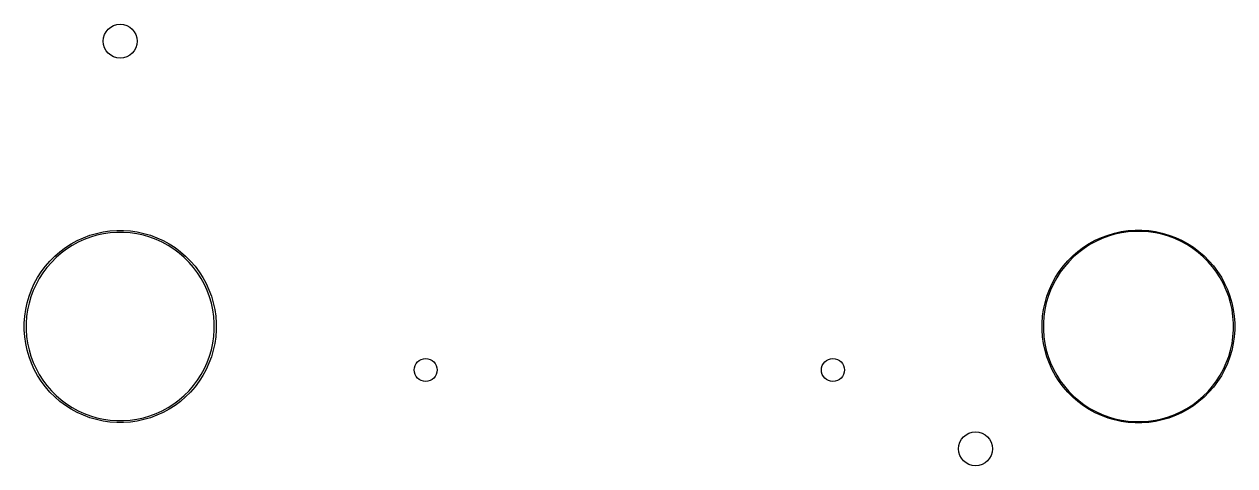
# Model space of a CAD drawing. Header units: inches. Extents: x 0.98 to 7.44, y -5.29 to -1.05.
# Drawn here: x 3.934 to 7.445, y -5.285 to -4.006 of the extents above; entities that cross this region are included whole.
import ezdxf

# ---------------------------------------------------------------- set-up
doc = ezdxf.new("R2010")
doc.units = ezdxf.units.IN
doc.header["$MEASUREMENT"] = 0
doc.layers.add('BLACK', color=250, linetype='CONTINUOUS')

msp = doc.modelspace()

# ---------------------------------------------------------------- linework, layer by layer
at = {"layer": 'BLACK', "linetype": 'CONTINUOUS'}
for p, q in [((4.0705, -4.6423), (4.0879, -4.6328)), ((4.0879, -4.6328), (4.106, -4.6245)), ((4.1082, -4.6298), (4.0905, -4.6379)), ((4.106, -4.6245), (4.1246, -4.6176)), ((4.1264, -4.623), (4.1082, -4.6298)), ((4.1246, -4.6176), (4.1437, -4.612)), ((4.1451, -4.6176), (4.1264, -4.623)), ((4.1437, -4.612), (4.1631, -4.6078)), ((4.1642, -4.6134), (4.1451, -4.6176)), ((4.1631, -4.6078), (4.1828, -4.6049)), ((4.1834, -4.6106), (4.1642, -4.6134)), ((4.1828, -4.6049), (4.2027, -4.6035)), ((4.2029, -4.6093), (4.1834, -4.6106)), ((4.2027, -4.6035), (4.2225, -4.6035)), ((4.2223, -4.6093), (4.2029, -4.6093)), ((4.2418, -4.6106), (4.2223, -4.6093)), ((4.2225, -4.6035), (4.2424, -4.6049)), ((4.261, -4.6134), (4.2418, -4.6106)), ((4.2424, -4.6049), (4.2621, -4.6078)), ((4.2801, -4.6176), (4.261, -4.6134)), ((4.2621, -4.6078), (4.2815, -4.612)), ((4.2988, -4.623), (4.2801, -4.6176)), ((4.2815, -4.612), (4.3006, -4.6176)), ((4.317, -4.6298), (4.2988, -4.623)), ((4.3006, -4.6176), (4.3192, -4.6245)), ((4.3347, -4.6379), (4.317, -4.6298)), ((4.3192, -4.6245), (4.3373, -4.6328)), ((4.3373, -4.6328), (4.3547, -4.6423)), ((7.0227, -4.6415), (7.0402, -4.6319)), ((7.0402, -4.6319), (7.0584, -4.6236)), ((7.0598, -4.6271), (7.0419, -4.6353)), ((7.0584, -4.6236), (7.0771, -4.6167)), ((7.0783, -4.6202), (7.0598, -4.6271)), ((7.0771, -4.6167), (7.0962, -4.611)), ((7.0972, -4.6147), (7.0783, -4.6202)), ((7.0962, -4.611), (7.1157, -4.6068)), ((7.1164, -4.6105), (7.0972, -4.6147)), ((7.1157, -4.6068), (7.1355, -4.604)), ((7.1359, -4.6077), (7.1164, -4.6105)), ((7.1355, -4.604), (7.1554, -4.6025)), ((7.1555, -4.6063), (7.1359, -4.6077)), ((7.1554, -4.6025), (7.1753, -4.6025)), ((7.1752, -4.6063), (7.1555, -4.6063)), ((7.1948, -4.6077), (7.1752, -4.6063)), ((7.1753, -4.6025), (7.1952, -4.604)), ((7.2143, -4.6105), (7.1948, -4.6077)), ((7.1952, -4.604), (7.215, -4.6068)), ((7.2336, -4.6147), (7.2143, -4.6105)), ((7.215, -4.6068), (7.2345, -4.611)), ((7.2524, -4.6202), (7.2336, -4.6147)), ((7.2345, -4.611), (7.2536, -4.6167)), ((7.2709, -4.6271), (7.2524, -4.6202)), ((7.2536, -4.6167), (7.2723, -4.6236)), ((7.2888, -4.6353), (7.2709, -4.6271)), ((7.2723, -4.6236), (7.2905, -4.6319)), ((7.2905, -4.6319), (7.308, -4.6415)), ((4.0228, -4.678), (4.0378, -4.665)), ((4.0378, -4.665), (4.0537, -4.6531)), ((4.057, -4.6578), (4.0414, -4.6695)), ((4.0537, -4.6531), (4.0705, -4.6423)), ((4.0734, -4.6473), (4.057, -4.6578)), ((4.0905, -4.6379), (4.0734, -4.6473)), ((4.3518, -4.6473), (4.3347, -4.6379)), ((4.3682, -4.6578), (4.3518, -4.6473)), ((4.3547, -4.6423), (4.3715, -4.6531)), ((4.3838, -4.6695), (4.3682, -4.6578)), ((4.3715, -4.6531), (4.3874, -4.665)), ((4.3874, -4.665), (4.4024, -4.678)), ((6.9749, -4.6773), (6.99, -4.6642)), ((6.9923, -4.6672), (6.9774, -4.6801)), ((6.99, -4.6642), (7.0059, -4.6523)), ((7.0081, -4.6554), (6.9923, -4.6672)), ((7.0059, -4.6523), (7.0227, -4.6415)), ((7.0246, -4.6447), (7.0081, -4.6554)), ((7.0419, -4.6353), (7.0246, -4.6447)), ((7.3061, -4.6447), (7.2888, -4.6353)), ((7.3226, -4.6554), (7.3061, -4.6447)), ((7.308, -4.6415), (7.3248, -4.6523)), ((7.3384, -4.6672), (7.3226, -4.6554)), ((7.3248, -4.6523), (7.3407, -4.6642)), ((7.3533, -4.6801), (7.3384, -4.6672)), ((7.3407, -4.6642), (7.3558, -4.6773)), ((3.9957, -4.7071), (4.0087, -4.6921)), ((4.0129, -4.696), (4.0002, -4.7107)), ((4.0087, -4.6921), (4.0228, -4.678)), ((4.0267, -4.6822), (4.0129, -4.696)), ((4.0414, -4.6695), (4.0267, -4.6822)), ((4.3985, -4.6822), (4.3838, -4.6695)), ((4.4123, -4.696), (4.3985, -4.6822)), ((4.4024, -4.678), (4.4165, -4.6921)), ((4.425, -4.7107), (4.4123, -4.696)), ((4.4165, -4.6921), (4.4295, -4.7071)), ((6.9477, -4.7065), (6.9608, -4.6914)), ((6.9635, -4.694), (6.9506, -4.7089)), ((6.9608, -4.6914), (6.9749, -4.6773)), ((6.9774, -4.6801), (6.9635, -4.694)), ((7.3672, -4.694), (7.3533, -4.6801)), ((7.3558, -4.6773), (7.3699, -4.6914)), ((7.3801, -4.7089), (7.3672, -4.694)), ((7.3699, -4.6914), (7.383, -4.7065)), ((3.973, -4.7398), (3.9838, -4.723)), ((3.9885, -4.7263), (3.978, -4.7427)), ((3.9838, -4.723), (3.9957, -4.7071)), ((4.0002, -4.7107), (3.9885, -4.7263)), ((4.4367, -4.7263), (4.425, -4.7107)), ((4.4295, -4.7071), (4.4414, -4.723)), ((4.4472, -4.7427), (4.4367, -4.7263)), ((4.4414, -4.723), (4.4521, -4.7398)), ((6.925, -4.7393), (6.9357, -4.7225)), ((6.9388, -4.7246), (6.9282, -4.7412)), ((6.9357, -4.7225), (6.9477, -4.7065)), ((6.9506, -4.7089), (6.9388, -4.7246)), ((7.3919, -4.7246), (7.3801, -4.7089)), ((7.383, -4.7065), (7.395, -4.7225)), ((7.4025, -4.7412), (7.3919, -4.7246)), ((7.395, -4.7225), (7.4058, -4.7393)), ((3.9553, -4.7753), (3.9635, -4.7572)), ((3.9686, -4.7598), (3.9606, -4.7775)), ((3.9635, -4.7572), (3.973, -4.7398)), ((3.978, -4.7427), (3.9686, -4.7598)), ((4.4566, -4.7598), (4.4472, -4.7427)), ((4.4521, -4.7398), (4.4617, -4.7572)), ((4.4646, -4.7775), (4.4566, -4.7598)), ((4.4617, -4.7572), (4.4699, -4.7753)), ((6.9071, -4.7749), (6.9154, -4.7568)), ((6.9188, -4.7585), (6.9106, -4.7764)), ((6.9154, -4.7568), (6.925, -4.7393)), ((6.9282, -4.7412), (6.9188, -4.7585)), ((7.412, -4.7585), (7.4025, -4.7412)), ((7.4058, -4.7393), (7.4153, -4.7568)), ((7.4201, -4.7764), (7.412, -4.7585)), ((7.4153, -4.7568), (7.4236, -4.7749)), ((3.9427, -4.813), (3.9483, -4.7939)), ((3.9483, -4.7939), (3.9553, -4.7753)), ((3.9537, -4.7957), (3.9483, -4.8144)), ((3.9606, -4.7775), (3.9537, -4.7957)), ((4.4714, -4.7957), (4.4646, -4.7775)), ((4.4699, -4.7753), (4.4769, -4.7939)), ((4.4769, -4.8144), (4.4714, -4.7957)), ((4.4769, -4.7939), (4.4825, -4.813)), ((6.8945, -4.8128), (6.9001, -4.7936)), ((6.9037, -4.7948), (6.8982, -4.8137)), ((6.9001, -4.7936), (6.9071, -4.7749)), ((6.9106, -4.7764), (6.9037, -4.7948)), ((7.427, -4.7948), (7.4201, -4.7764)), ((7.4236, -4.7749), (7.4306, -4.7936)), ((7.4326, -4.8137), (7.427, -4.7948)), ((7.4306, -4.7936), (7.4362, -4.8128)), ((3.9357, -4.8521), (3.9385, -4.8324)), ((3.9385, -4.8324), (3.9427, -4.813)), ((3.9441, -4.8335), (3.9413, -4.8527)), ((3.9483, -4.8144), (3.9441, -4.8335)), ((4.4811, -4.8335), (4.4769, -4.8144)), ((4.4838, -4.8527), (4.4811, -4.8335)), ((4.4825, -4.813), (4.4867, -4.8324)), ((4.4867, -4.8324), (4.4895, -4.8521)), ((6.8874, -4.852), (6.8903, -4.8323)), ((6.8903, -4.8323), (6.8945, -4.8128)), ((6.894, -4.8329), (6.8912, -4.8524)), ((6.8982, -4.8137), (6.894, -4.8329)), ((7.4367, -4.8329), (7.4326, -4.8137)), ((7.4362, -4.8128), (7.4404, -4.8323)), ((7.4395, -4.8524), (7.4367, -4.8329)), ((7.4404, -4.8323), (7.4433, -4.852)), ((3.9342, -4.8719), (3.9357, -4.8521)), ((3.9342, -4.8722), (3.9342, -4.8719)), ((3.9342, -4.8918), (3.9342, -4.8722)), ((3.9413, -4.8527), (3.94, -4.8722)), ((3.94, -4.8722), (3.94, -4.8916)), ((4.4852, -4.8722), (4.4838, -4.8527)), ((4.4852, -4.8916), (4.4852, -4.8722)), ((4.4895, -4.8521), (4.491, -4.8719)), ((4.491, -4.8719), (4.491, -4.8918)), ((6.886, -4.8719), (6.8874, -4.852)), ((6.886, -4.872), (6.886, -4.8719)), ((6.886, -4.8919), (6.886, -4.872)), ((6.8912, -4.8524), (6.8898, -4.872)), ((6.8898, -4.872), (6.8898, -4.8917)), ((7.4409, -4.872), (7.4395, -4.8524)), ((7.4409, -4.8917), (7.4409, -4.872)), ((7.4433, -4.852), (7.4447, -4.8719)), ((7.4447, -4.8719), (7.4447, -4.8919)), ((3.9357, -4.9117), (3.9342, -4.8918)), ((3.9385, -4.9313), (3.9357, -4.9117)), ((3.94, -4.8916), (3.9413, -4.9111)), ((3.9413, -4.9111), (3.9441, -4.9303)), ((4.4811, -4.9303), (4.4838, -4.9111)), ((4.4838, -4.9111), (4.4852, -4.8916)), ((4.4895, -4.9117), (4.4867, -4.9313)), ((4.491, -4.8918), (4.4895, -4.9117)), ((6.8874, -4.9118), (6.886, -4.8919)), ((6.8903, -4.9315), (6.8874, -4.9118)), ((6.8898, -4.8917), (6.8912, -4.9114)), ((6.8912, -4.9114), (6.894, -4.9309)), ((7.4367, -4.9309), (7.4395, -4.9114)), ((7.4395, -4.9114), (7.4409, -4.8917)), ((7.4433, -4.9118), (7.4404, -4.9315)), ((7.4447, -4.8919), (7.4433, -4.9118)), ((3.9427, -4.9508), (3.9385, -4.9313)), ((3.9441, -4.9303), (3.9483, -4.9494)), ((3.9483, -4.9494), (3.9537, -4.968)), ((4.4714, -4.968), (4.4769, -4.9494)), ((4.4769, -4.9494), (4.4811, -4.9303)), ((4.4867, -4.9313), (4.4825, -4.9508)), ((6.8945, -4.951), (6.8903, -4.9315)), ((6.894, -4.9309), (6.8982, -4.9501)), ((7.4326, -4.9501), (7.4367, -4.9309)), ((7.4404, -4.9315), (7.4362, -4.951)), ((3.9483, -4.9699), (3.9427, -4.9508)), ((3.9553, -4.9885), (3.9483, -4.9699)), ((3.9537, -4.968), (3.9606, -4.9863)), ((4.4646, -4.9863), (4.4714, -4.968)), ((4.4769, -4.9699), (4.4699, -4.9885)), ((4.4825, -4.9508), (4.4769, -4.9699)), ((6.9001, -4.9702), (6.8945, -4.951)), ((6.8982, -4.9501), (6.9037, -4.969)), ((6.9071, -4.9889), (6.9001, -4.9702)), ((6.9037, -4.969), (6.9106, -4.9874)), ((7.4201, -4.9874), (7.427, -4.969)), ((7.4306, -4.9702), (7.4236, -4.9889)), ((7.427, -4.969), (7.4326, -4.9501)), ((7.4362, -4.951), (7.4306, -4.9702)), ((3.9635, -5.0066), (3.9553, -4.9885)), ((3.9606, -4.9863), (3.9686, -5.004)), ((3.973, -5.024), (3.9635, -5.0066)), ((3.9686, -5.004), (3.978, -5.0211)), ((4.4472, -5.0211), (4.4566, -5.004)), ((4.4617, -5.0066), (4.4521, -5.024)), ((4.4566, -5.004), (4.4646, -4.9863)), ((4.4699, -4.9885), (4.4617, -5.0066)), ((6.9154, -5.007), (6.9071, -4.9889)), ((6.9106, -4.9874), (6.9188, -5.0053)), ((6.925, -5.0245), (6.9154, -5.007)), ((6.9188, -5.0053), (6.9282, -5.0226)), ((7.4025, -5.0226), (7.412, -5.0053)), ((7.4153, -5.007), (7.4058, -5.0245)), ((7.412, -5.0053), (7.4201, -4.9874)), ((7.4236, -4.9889), (7.4153, -5.007)), ((3.9838, -5.0407), (3.973, -5.024)), ((3.978, -5.0211), (3.9885, -5.0375)), ((3.9957, -5.0567), (3.9838, -5.0407)), ((3.9885, -5.0375), (4.0002, -5.0531)), ((4.0002, -5.0531), (4.0129, -5.0678)), ((4.4123, -5.0678), (4.425, -5.0531)), ((4.425, -5.0531), (4.4367, -5.0375)), ((4.4414, -5.0407), (4.4295, -5.0567)), ((4.4367, -5.0375), (4.4472, -5.0211)), ((4.4521, -5.024), (4.4414, -5.0407)), ((6.9357, -5.0413), (6.925, -5.0245)), ((6.9282, -5.0226), (6.9388, -5.0392)), ((6.9477, -5.0573), (6.9357, -5.0413)), ((6.9388, -5.0392), (6.9506, -5.0549)), ((6.9506, -5.0549), (6.9635, -5.0698)), ((7.3672, -5.0698), (7.3801, -5.0549)), ((7.3801, -5.0549), (7.3919, -5.0392)), ((7.395, -5.0413), (7.383, -5.0573)), ((7.3919, -5.0392), (7.4025, -5.0226)), ((7.4058, -5.0245), (7.395, -5.0413)), ((4.0087, -5.0717), (3.9957, -5.0567)), ((4.0228, -5.0858), (4.0087, -5.0717)), ((4.0129, -5.0678), (4.0267, -5.0816)), ((4.0378, -5.0988), (4.0228, -5.0858)), ((4.0267, -5.0816), (4.0414, -5.0943)), ((4.3838, -5.0943), (4.3985, -5.0816)), ((4.4024, -5.0858), (4.3874, -5.0988)), ((4.3985, -5.0816), (4.4123, -5.0678)), ((4.4165, -5.0717), (4.4024, -5.0858)), ((4.4295, -5.0567), (4.4165, -5.0717)), ((6.9608, -5.0724), (6.9477, -5.0573)), ((6.9749, -5.0865), (6.9608, -5.0724)), ((6.9635, -5.0698), (6.9774, -5.0837)), ((6.99, -5.0995), (6.9749, -5.0865)), ((6.9774, -5.0837), (6.9923, -5.0966)), ((7.3384, -5.0966), (7.3533, -5.0837)), ((7.3558, -5.0865), (7.3407, -5.0995)), ((7.3533, -5.0837), (7.3672, -5.0698)), ((7.3699, -5.0724), (7.3558, -5.0865)), ((7.383, -5.0573), (7.3699, -5.0724)), ((4.0537, -5.1107), (4.0378, -5.0988)), ((4.0414, -5.0943), (4.057, -5.106)), ((4.0705, -5.1214), (4.0537, -5.1107)), ((4.057, -5.106), (4.0734, -5.1165)), ((4.0879, -5.131), (4.0705, -5.1214)), ((4.0734, -5.1165), (4.0905, -5.1258)), ((4.3347, -5.1258), (4.3518, -5.1165)), ((4.3547, -5.1214), (4.3373, -5.131)), ((4.3518, -5.1165), (4.3682, -5.106)), ((4.3715, -5.1107), (4.3547, -5.1214)), ((4.3682, -5.106), (4.3838, -5.0943)), ((4.3874, -5.0988), (4.3715, -5.1107)), ((7.0059, -5.1115), (6.99, -5.0995)), ((6.9923, -5.0966), (7.0081, -5.1084)), ((7.0227, -5.1223), (7.0059, -5.1115)), ((7.0081, -5.1084), (7.0246, -5.1191)), ((7.0402, -5.1319), (7.0227, -5.1223)), ((7.0246, -5.1191), (7.0419, -5.1285)), ((7.2888, -5.1285), (7.3061, -5.1191)), ((7.308, -5.1223), (7.2905, -5.1319)), ((7.3061, -5.1191), (7.3226, -5.1084)), ((7.3248, -5.1115), (7.308, -5.1223)), ((7.3226, -5.1084), (7.3384, -5.0966)), ((7.3407, -5.0995), (7.3248, -5.1115)), ((4.106, -5.1392), (4.0879, -5.131)), ((4.0905, -5.1258), (4.1082, -5.1339)), ((4.1246, -5.1462), (4.106, -5.1392)), ((4.1082, -5.1339), (4.1264, -5.1407)), ((4.1437, -5.1518), (4.1246, -5.1462)), ((4.1264, -5.1407), (4.1451, -5.1462)), ((4.1631, -5.156), (4.1437, -5.1518)), ((4.1451, -5.1462), (4.1642, -5.1504)), ((4.1828, -5.1588), (4.1631, -5.156)), ((4.1642, -5.1504), (4.1834, -5.1531)), ((4.2027, -5.1603), (4.1828, -5.1588)), ((4.1834, -5.1531), (4.2029, -5.1545)), ((4.2225, -5.1603), (4.2027, -5.1603)), ((4.2029, -5.1545), (4.2223, -5.1545)), ((4.2223, -5.1545), (4.2418, -5.1531)), ((4.2424, -5.1588), (4.2225, -5.1603)), ((4.2418, -5.1531), (4.261, -5.1504)), ((4.2621, -5.156), (4.2424, -5.1588)), ((4.261, -5.1504), (4.2801, -5.1462)), ((4.2815, -5.1518), (4.2621, -5.156)), ((4.2801, -5.1462), (4.2988, -5.1407)), ((4.3006, -5.1462), (4.2815, -5.1518)), ((4.2988, -5.1407), (4.317, -5.1339)), ((4.3192, -5.1392), (4.3006, -5.1462)), ((4.317, -5.1339), (4.3347, -5.1258)), ((4.3373, -5.131), (4.3192, -5.1392)), ((7.0584, -5.1401), (7.0402, -5.1319)), ((7.0419, -5.1285), (7.0598, -5.1367)), ((7.0771, -5.1471), (7.0584, -5.1401)), ((7.0598, -5.1367), (7.0783, -5.1435)), ((7.0962, -5.1527), (7.0771, -5.1471)), ((7.0783, -5.1435), (7.0972, -5.1491)), ((7.1157, -5.157), (7.0962, -5.1527)), ((7.0972, -5.1491), (7.1164, -5.1533)), ((7.1355, -5.1598), (7.1157, -5.157)), ((7.1164, -5.1533), (7.1359, -5.1561)), ((7.1554, -5.1612), (7.1355, -5.1598)), ((7.1359, -5.1561), (7.1555, -5.1575)), ((7.1555, -5.1575), (7.1752, -5.1575)), ((7.1752, -5.1575), (7.1948, -5.1561)), ((7.1952, -5.1598), (7.1753, -5.1612)), ((7.1948, -5.1561), (7.2143, -5.1533)), ((7.215, -5.157), (7.1952, -5.1598)), ((7.2143, -5.1533), (7.2336, -5.1491)), ((7.2345, -5.1527), (7.215, -5.157)), ((7.2336, -5.1491), (7.2524, -5.1435)), ((7.2536, -5.1471), (7.2345, -5.1527)), ((7.2524, -5.1435), (7.2709, -5.1367)), ((7.2723, -5.1401), (7.2536, -5.1471)), ((7.2709, -5.1367), (7.2888, -5.1285)), ((7.2905, -5.1319), (7.2723, -5.1401)), ((7.1753, -5.1612), (7.1554, -5.1612))]:
    msp.add_line(p, q, dxfattribs=at)
at = {"layer": 'BLACK'}
for centre, radius in [((4.2126, -4.0551), 0.0492), ((4.2126, -4.0551), 0.0492), ((5.0984, -5.0079), 0.0335), ((5.0984, -5.0079), 0.0335), ((6.2795, -5.0079), 0.0335), ((6.2795, -5.0079), 0.0335), ((6.6929, -5.2362), 0.0492), ((6.6929, -5.2362), 0.0492)]:
    msp.add_circle(centre, radius, dxfattribs=at)

doc.saveas('drawing.dxf')
